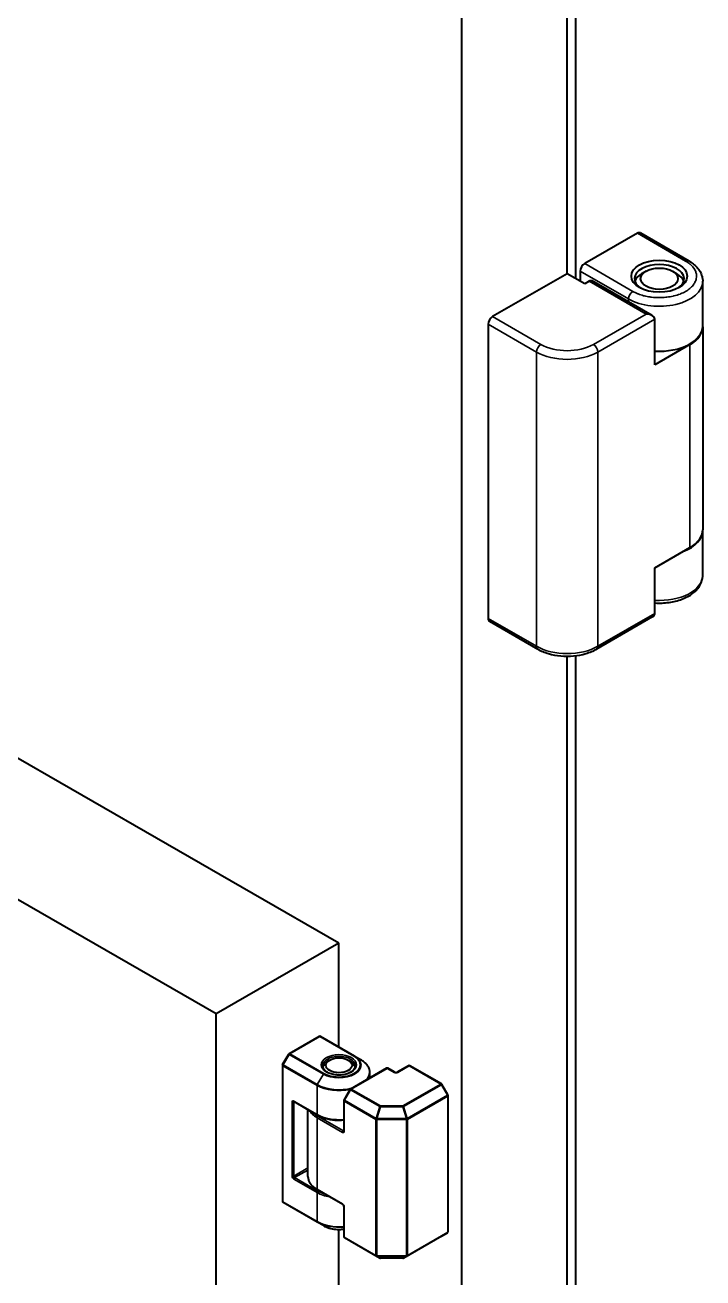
# Model space of a CAD drawing. Header units: millimetres. Extents: x 0 to 2523, y 0 to 1782.
# Drawn here: x 2345.4 to 2378.2, y 1548.4 to 1609 of the extents above; entities that cross this region are included whole.
import ezdxf

# ---------------------------------------------------------------- set-up
doc = ezdxf.new("R2010")
doc.units = ezdxf.units.MM
doc.header["$LTSCALE"] = 3
doc.layers.add('가시적인 것(ISO)', color=3, linetype='Continuous', lineweight=40)
doc.layers.add('가시적인 좁은 것(ISO)', color=3, linetype='Continuous', lineweight=35)

msp = doc.modelspace()

# ---------------------------------------------------------------- linework, layer by layer
at = {"layer": '가시적인 것(ISO)'}
for p, q in [((2371.6099, 1596.9422), (2371.6099, 1616.5634)), ((2372.0342, 1596.6979), (2372.0342, 1616.8077)), ((2366.5188, 1402.7044), (2366.5188, 1613.6316)), ((2360.5791, 1564.5664), (2294.8181, 1602.4356)), ((2354.6394, 1561.146), (2288.8784, 1599.0152)), ((2375.004, 1598.8968), (2372.4585, 1597.4309)), ((2375.1537, 1598.9115), (2377.4872, 1597.5677)), ((2372.2463, 1597.0635), (2372.2463, 1596.5758)), ((2375.4259, 1597.0625), (2375.2129, 1596.9389)), ((2376.7035, 1597.0625), (2376.9165, 1596.9389)), ((2371.6099, 1596.9422), (2368.0037, 1594.8655)), ((2372.4585, 1596.4536), (2371.6099, 1596.9422)), ((2372.6706, 1596.5758), (2372.4585, 1596.4536)), ((2375.7277, 1594.9162), (2372.8203, 1596.5905)), ((2378.1647, 1594.4042), (2378.1647, 1596.5748)), ((2375.8526, 1592.5351), (2375.8526, 1594.7424)), ((2367.7915, 1594.4981), (2367.7915, 1580.2728)), ((2378.1647, 1594.3674), (2378.1647, 1584.5569)), ((2377.5496, 1593.5123), (2375.8526, 1592.5351)), ((2378.1647, 1582.3495), (2378.1647, 1584.5201)), ((2375.8526, 1582.7245), (2377.5496, 1583.7018)), ((2375.8526, 1580.5171), (2375.8526, 1582.7245)), ((2367.854, 1580.135), (2370.1874, 1578.7912)), ((2375.7277, 1580.3434), (2373.0324, 1578.7912)), ((2371.6099, 1439.9732), (2371.6099, 1578.4476)), ((2372.0342, 1439.7289), (2372.0342, 1578.4742)), ((2360.5791, 1564.5664), (2354.6394, 1561.146)), ((2360.5791, 1559.5427), (2360.5791, 1564.5664)), ((2354.6394, 1509.8858), (2354.6394, 1561.146)), ((2359.6194, 1560.0609), (2358.1696, 1559.226)), ((2361.3339, 1559.108), (2359.6793, 1560.0609)), ((2357.8542, 1558.6959), (2358.1476, 1559.204)), ((2360.1319, 1558.9187), (2360.0254, 1558.8569)), ((2361.0263, 1558.9187), (2361.1327, 1558.8569)), ((2361.3369, 1559.1063), (2361.6313, 1558.9354)), ((2357.8462, 1558.6659), (2357.8462, 1552.0844)), ((2362.8826, 1558.5196), (2361.1394, 1557.5158)), ((2362.0791, 1558.0569), (2362.0791, 1558.2994)), ((2363.2819, 1558.3241), (2362.9425, 1558.5196)), ((2363.9432, 1558.6417), (2363.3917, 1558.3241)), ((2365.5341, 1557.7601), (2364.0031, 1558.6417)), ((2365.8495, 1557.23), (2365.5561, 1557.7381)), ((2360.8241, 1556.9857), (2361.1174, 1557.4938)), ((2365.8575, 1550.6185), (2365.8575, 1557.2)), ((2358.4066, 1556.9063), (2359.5309, 1556.2589)), ((2359.0791, 1553.2796), (2359.0791, 1556.5191)), ((2360.816, 1556.9557), (2360.816, 1555.4922)), ((2360.7613, 1551.9327), (2359.5309, 1552.6412)), ((2358.1694, 1551.8623), (2357.8761, 1552.0325)), ((2359.8242, 1550.9094), (2358.1696, 1551.8622)), ((2360.816, 1551.8377), (2360.816, 1550.3742)), ((2360.5791, 1523.4889), (2360.5791, 1550.7284)), ((2365.5341, 1550.3963), (2363.7004, 1549.3403)), ((2365.5343, 1550.3964), (2365.8276, 1550.5666)), ((2361.1393, 1550.1521), (2360.8459, 1550.3223)), ((2362.5489, 1549.3403), (2361.1394, 1550.152)), ((2363.6704, 1549.3323), (2362.5789, 1549.3323))]:
    msp.add_line(p, q, dxfattribs=at)
for centre, start, end in [((2359.6493, 1560.0089), 60.064008, 119.935992), ((2358.1995, 1559.174), 119.935992, 149.999959), ((2357.9062, 1558.6659), 149.999959, 180), ((2362.9125, 1558.4676), 60.064008, 119.935992), ((2363.9732, 1558.5897), 60.064008, 119.935992), ((2365.5042, 1557.7081), 30.000041, 60.064008), ((2361.1694, 1557.4638), 119.935992, 149.999959), ((2365.7975, 1557.2), 0, 30.000041), ((2360.876, 1556.9557), 149.999959, 180), ((2357.9062, 1552.0844), 180, 239.872355), ((2360.876, 1550.3742), 180, 239.872355), ((2365.7975, 1550.6185), 300.127645, 0), ((2362.5789, 1549.3923), 240.064008, 270), ((2363.6704, 1549.3923), 270, 299.935992)]:
    msp.add_arc(centre, 0.06, start, end, dxfattribs=at)
for centre, major_axis, ratio, start_param, end_param in [((2375.004, 1598.6515), (0.1497, 0.26), 0.5780931, 0, 0.7834645), ((2372.4585, 1597.1856), (-0.1497, -0.26), 0.5780931, 3.9250571, 5.4958534), ((2376.0647, 1596.6975), (-1.2, 0), 0.5758617, 2.4212129, 7.0035651), ((2372.6706, 1596.3305), (0.1497, 0.26), 0.5780931, 0, 0.7834645), ((2376.0647, 1596.4522), (-1.2, 0), 0.5758617, 5.5016397, 6.1047787), ((2376.0647, 1596.4522), (1.2, 0), 0.5758617, 0.1784066, 0.7815456), ((2368.0037, 1594.6203), (-0.1497, -0.26), 0.5780931, 3.9250571, 5.4958534), ((2375.4283, 1594.7424), (-0.4243, 0), 0.5780931, 3.1415927, 4.712389), ((2376.0647, 1594.4042), (2.1, 0), 0.5758617, 4.6112011, 6.2831853), ((2376.0647, 1594.3674), (2.1, 0), 0.5758617, 5.4977871, 6.2983969), ((2376.0647, 1584.5201), (2.1, 0), 0.5758617, 5.2899931, 6.2983969), ((2376.0647, 1584.5569), (2.1, 0), 0.5758617, 5.4977871, 6.2831853), ((2368.0037, 1580.395), (-0.1497, -0.26), 0.5780931, 5.4958534, 6.2831853), ((2375.4283, 1580.5171), (-0.4243, 0), 0.5780931, 2.3542608, 3.1415927), ((2360.5791, 1558.5405), (-0.78, 0), 0.5758617, 5.5016446, 6.2492598), ((2360.5791, 1558.5405), (0.78, 0), 0.5758617, 0.0339256, 0.7815407)]:
    msp.add_ellipse(centre, major_axis=major_axis, ratio=ratio, start_param=start_param, end_param=end_param, dxfattribs=at)
for centre, major_axis in [((2376.0647, 1596.8201), (1.35, 0)), ((2376.0647, 1596.6975), (0.9, 0)), ((2360.5791, 1558.6631), (-0.63, 0))]:
    msp.add_ellipse(centre, major_axis=major_axis, ratio=0.5758617, dxfattribs=at)
for points, knots in [([(2377.4872, 1597.5677), (2377.5656, 1597.5226), (2377.6393, 1597.4731), (2377.7753, 1597.3653), (2377.8376, 1597.307), (2377.9487, 1597.1814), (2377.9975, 1597.1141), (2378.0782, 1596.971), (2378.1102, 1596.8952), (2378.1534, 1596.7379), (2378.1647, 1596.6564), (2378.1647, 1596.5748)], [0, 0, 0, 0, 0.15707963, 0.15707963, 0.31415927, 0.31415927, 0.4712389, 0.4712389, 0.62831853, 0.62831853, 0.78539816, 0.78539816, 0.78539816, 0.78539816]), ([(2375.8526, 1581.0195), (2375.8583, 1581.0192), (2375.864, 1581.0188), (2376.0922, 1581.0058), (2376.3178, 1581.015), (2376.7545, 1581.0767), (2376.9656, 1581.1293), (2377.3552, 1581.2767), (2377.5335, 1581.3719), (2377.8339, 1581.6017), (2377.9576, 1581.7362), (2378.1156, 1582.0226), (2378.1592, 1582.1697), (2378.1645, 1582.3294), (2378.1647, 1582.3394), (2378.1647, 1582.3495)], [3.8192886, 3.8192886, 3.8192886, 3.8192886, 3.8280029, 3.8280029, 4.1677481, 4.1677481, 4.5083377, 4.5083377, 4.8525934, 4.8525934, 5.1901133, 5.1901133, 5.4784166, 5.4784166, 5.4977871, 5.4977871, 5.4977871, 5.4977871]), ([(2370.1874, 1578.7912), (2370.3443, 1578.7009), (2370.5202, 1578.6279), (2370.8964, 1578.5175), (2371.0966, 1578.4803), (2371.5056, 1578.443), (2371.7143, 1578.443), (2372.1232, 1578.4803), (2372.3235, 1578.5175), (2372.6997, 1578.6279), (2372.8756, 1578.7009), (2373.0324, 1578.7912)], [3.1415927, 3.1415927, 3.1415927, 3.1415927, 3.4557519, 3.4557519, 3.7699112, 3.7699112, 4.0840704, 4.0840704, 4.3982297, 4.3982297, 4.712389, 4.712389, 4.712389, 4.712389]), ([(2361.3339, 1559.108), (2361.3341, 1559.1079), (2361.3343, 1559.1078), (2361.3347, 1559.1076), (2361.3349, 1559.1075), (2361.3353, 1559.1072), (2361.3355, 1559.1071), (2361.3359, 1559.1069), (2361.3361, 1559.1068), (2361.3365, 1559.1066), (2361.3367, 1559.1064), (2361.3369, 1559.1063)], [3.1415926536, 3.1415926536, 3.1415926536, 3.1415926536, 3.1423632304, 3.1423632304, 3.1431338072, 3.1431338072, 3.143904384, 3.143904384, 3.1446749608, 3.1446749608, 3.1454455376, 3.1454455376, 3.1454455376, 3.1454455376]), ([(2362.0791, 1558.2994), (2362.0791, 1558.3481), (2362.0724, 1558.3967), (2362.0463, 1558.492), (2362.0269, 1558.5388), (2361.9763, 1558.6289), (2361.9451, 1558.6724), (2361.8722, 1558.7553), (2361.8305, 1558.7947), (2361.7376, 1558.8687), (2361.6865, 1558.9034), (2361.6313, 1558.9354)], [2.35619449, 2.35619449, 2.35619449, 2.35619449, 2.51250355, 2.51250355, 2.6688126, 2.6688126, 2.82512166, 2.82512166, 2.98143071, 2.98143071, 3.13773977, 3.13773977, 3.13773977, 3.13773977]), ([(2359.7841, 1558.6386), (2359.7841, 1558.5895), (2359.8, 1558.5397), (2359.8633, 1558.4484), (2359.9057, 1558.4072), (2360.0119, 1558.3349), (2360.0744, 1558.3036), (2360.2147, 1558.2527), (2360.2926, 1558.2334), (2360.4561, 1558.209), (2360.5417, 1558.2042), (2360.7115, 1558.2099), (2360.7955, 1558.2204), (2360.953, 1558.2555), (2361.0264, 1558.28), (2361.1546, 1558.3395), (2361.2095, 1558.3745), (2361.2965, 1558.4503), (2361.3283, 1558.4909), (2361.3657, 1558.5673), (2361.3741, 1558.603), (2361.3741, 1558.6386)], [5.4977871, 5.4977871, 5.4977871, 5.4977871, 5.8773572, 5.8773572, 6.1999926, 6.1999926, 6.5073368, 6.5073368, 6.8158631, 6.8158631, 7.1264635, 7.1264635, 7.4376143, 7.4376143, 7.7475737, 7.7475737, 8.0552148, 8.0552148, 8.3644828, 8.3644828, 8.6393798, 8.6393798, 8.6393798, 8.6393798]), ([(2363.2819, 1558.3241), (2363.2846, 1558.3225), (2363.2881, 1558.3209), (2363.2967, 1558.3176), (2363.3019, 1558.3161), (2363.3136, 1558.3136), (2363.3201, 1558.3127), (2363.3338, 1558.3118), (2363.341, 1558.3118), (2363.3549, 1558.3128), (2363.3616, 1558.3139), (2363.3737, 1558.3166), (2363.379, 1558.3183), (2363.3867, 1558.3215), (2363.3894, 1558.3228), (2363.3917, 1558.3241)], [1.5707963, 1.5707963, 1.5707963, 1.5707963, 1.7772901, 1.7772901, 2.0006727, 2.0006727, 2.2397467, 2.2397467, 2.4877932, 2.4877932, 2.7355384, 2.7355384, 2.97324, 2.97324, 3.1415927, 3.1415927, 3.1415927, 3.1415927]), ([(2358.3983, 1556.9098), (2358.3983, 1556.9098), (2358.3983, 1556.9098), (2358.399, 1556.9097), (2358.3999, 1556.9094), (2358.4027, 1556.9084), (2358.4045, 1556.9075), (2358.4066, 1556.9063)], [4.33310665, 4.33310665, 4.33310665, 4.33310665, 4.3990032, 4.3990032, 4.55569609, 4.55569609, 4.71238898, 4.71238898, 4.71238898, 4.71238898]), ([(2359.5309, 1556.2589), (2359.6467, 1556.1922), (2359.7804, 1556.1371), (2360.0697, 1556.0549), (2360.2252, 1556.0276), (2360.5274, 1556.0044), (2360.6734, 1556.0057), (2360.816, 1556.019)], [6.28318531, 6.28318531, 6.28318531, 6.28318531, 6.609994, 6.609994, 6.93604264, 6.93604264, 7.22996671, 7.22996671, 7.22996671, 7.22996671]), ([(2360.816, 1555.4922), (2360.816, 1555.4897), (2360.8159, 1555.4877), (2360.8154, 1555.4847), (2360.8152, 1555.4838), (2360.8149, 1555.4831), (2360.8149, 1555.4831), (2360.8149, 1555.483)], [3.14159265, 3.14159265, 3.14159265, 3.14159265, 3.29905903, 3.29905903, 3.4565254, 3.4565254, 3.5247424, 3.5247424, 3.5247424, 3.5247424]), ([(2359.0791, 1553.2796), (2359.0791, 1553.2307), (2359.0858, 1553.1819), (2359.1121, 1553.0861), (2359.1317, 1553.0391), (2359.1828, 1552.9486), (2359.2143, 1552.9049), (2359.2879, 1552.8218), (2359.33, 1552.7823), (2359.4236, 1552.708), (2359.4752, 1552.6733), (2359.5309, 1552.6412)], [0.78539816, 0.78539816, 0.78539816, 0.78539816, 0.9424778, 0.9424778, 1.09955743, 1.09955743, 1.25663706, 1.25663706, 1.41371669, 1.41371669, 1.57079633, 1.57079633, 1.57079633, 1.57079633]), ([(2360.816, 1551.8377), (2360.816, 1551.8409), (2360.8157, 1551.8448), (2360.8143, 1551.8539), (2360.813, 1551.8592), (2360.8093, 1551.8706), (2360.8068, 1551.8767), (2360.8008, 1551.889), (2360.7972, 1551.8952), (2360.7893, 1551.9067), (2360.7851, 1551.912), (2360.7767, 1551.921), (2360.7725, 1551.9247), (2360.766, 1551.9297), (2360.7635, 1551.9314), (2360.7613, 1551.9327)], [3.1415927, 3.1415927, 3.1415927, 3.1415927, 3.3485711, 3.3485711, 3.5722397, 3.5722397, 3.8114088, 3.8114088, 4.0593907, 4.0593907, 4.3069641, 4.3069641, 4.5444705, 4.5444705, 4.712389, 4.712389, 4.712389, 4.712389]), ([(2359.8242, 1550.9094), (2359.905, 1550.8628), (2359.9975, 1550.8243), (2360.1975, 1550.7657), (2360.3049, 1550.7457), (2360.5248, 1550.7259), (2360.6374, 1550.726), (2360.7703, 1550.7383), (2360.7933, 1550.7409), (2360.816, 1550.7439)], [0, 0, 0, 0, 0.3149298, 0.3149298, 0.6298597, 0.6298597, 0.9447895, 0.9447895, 1.0108117, 1.0108117, 1.0108117, 1.0108117])]:
    msp.add_open_spline(points, degree=3, knots=knots, dxfattribs=at)
at = {"layer": '가시적인 좁은 것(ISO)'}
for p, q in [((2377.3375, 1597.553), (2375.004, 1598.8968)), ((2374.5798, 1595.7197), (2372.2463, 1597.0635)), ((2372.4585, 1597.4309), (2374.7919, 1596.0871)), ((2375.4283, 1594.9877), (2372.6706, 1596.5758)), ((2374.5798, 1595.5773), (2374.5798, 1595.7197)), ((2368.0037, 1594.8655), (2370.3371, 1593.5218)), ((2375.4283, 1594.9877), (2372.8827, 1593.5218)), ((2375.8526, 1594.7424), (2373.0949, 1593.1544)), ((2370.125, 1593.1544), (2367.7915, 1594.4981)), ((2377.5496, 1583.7018), (2377.5496, 1593.5123)), ((2370.125, 1593.1544), (2370.125, 1578.9291)), ((2373.0949, 1593.1544), (2373.0949, 1578.9291)), ((2367.7915, 1580.2728), (2370.125, 1578.9291)), ((2373.0949, 1578.9291), (2375.8526, 1580.5171)), ((2359.6493, 1560.0579), (2358.1995, 1559.2231)), ((2361.3039, 1559.1051), (2359.6493, 1560.0579)), ((2357.8762, 1558.6833), (2358.1695, 1559.1914)), ((2358.1695, 1559.1914), (2359.8242, 1558.2386)), ((2358.1995, 1559.2231), (2359.8542, 1558.2702)), ((2359.5184, 1557.6887), (2357.8638, 1558.6415)), ((2357.8638, 1558.6415), (2357.8638, 1552.06)), ((2359.5308, 1557.7305), (2357.8762, 1558.6833)), ((2359.8242, 1558.2386), (2359.5308, 1557.7305)), ((2362.9125, 1558.5166), (2361.1694, 1557.5128)), ((2363.2519, 1558.3212), (2362.9125, 1558.5166)), ((2363.9732, 1558.6388), (2363.4216, 1558.3212)), ((2365.5042, 1557.7572), (2363.9732, 1558.6388)), ((2359.5184, 1556.2864), (2359.5184, 1557.6887)), ((2363.6704, 1556.7012), (2365.5042, 1557.7572)), ((2363.7004, 1556.6695), (2365.5342, 1557.7255)), ((2365.8275, 1557.2174), (2365.5342, 1557.7255)), ((2360.846, 1556.9731), (2361.1394, 1557.4812)), ((2361.1394, 1557.4812), (2362.5489, 1556.6695)), ((2361.1694, 1557.5128), (2362.5789, 1556.7012)), ((2365.8275, 1557.2174), (2363.8723, 1556.0915)), ((2365.8399, 1557.1756), (2363.8847, 1556.0496)), ((2365.8399, 1550.5941), (2365.8399, 1557.1756)), ((2358.3092, 1553.3038), (2358.3092, 1556.8846)), ((2358.3941, 1556.9339), (2359.5184, 1556.2864)), ((2358.3941, 1556.8846), (2358.4192, 1556.8991)), ((2358.3941, 1553.3038), (2358.3941, 1556.8846)), ((2362.3646, 1556.0496), (2360.8336, 1556.9313)), ((2360.8336, 1556.9313), (2360.8336, 1555.4677)), ((2362.377, 1556.0915), (2360.846, 1556.9731)), ((2362.377, 1556.0915), (2362.5489, 1556.6695)), ((2362.407, 1556.0843), (2362.5789, 1556.6624)), ((2362.5789, 1556.7012), (2363.6704, 1556.7012)), ((2362.5789, 1556.7012), (2362.5789, 1556.6624)), ((2362.5789, 1556.6624), (2363.6704, 1556.6624)), ((2363.6704, 1556.6624), (2363.6704, 1556.7012)), ((2363.8423, 1556.0843), (2363.6704, 1556.6624)), ((2363.8723, 1556.0915), (2363.7004, 1556.6695)), ((2359.5184, 1556.127), (2360.7488, 1555.4185)), ((2359.5184, 1552.6688), (2359.5184, 1556.127)), ((2359.5608, 1556.2005), (2360.7912, 1555.492)), ((2362.3646, 1556.0496), (2362.3646, 1549.4681)), ((2363.8423, 1556.0843), (2362.407, 1556.0843)), ((2362.407, 1556.0395), (2362.407, 1556.0843)), ((2363.8423, 1556.0395), (2362.407, 1556.0395)), ((2362.407, 1556.0395), (2362.407, 1549.458)), ((2363.8423, 1556.0843), (2363.8423, 1556.0395)), ((2363.8423, 1556.0395), (2363.8423, 1549.458)), ((2363.8847, 1556.0496), (2363.8847, 1549.4681)), ((2360.7912, 1555.492), (2360.816, 1555.5063)), ((2358.3941, 1553.3038), (2359.0791, 1553.6982)), ((2358.4365, 1553.2303), (2359.0791, 1553.6003)), ((2359.5184, 1552.5094), (2358.3941, 1553.1568)), ((2359.5608, 1552.5829), (2358.4365, 1553.2303)), ((2360.7488, 1551.9603), (2359.5184, 1552.6688)), ((2359.5184, 1551.1072), (2359.5184, 1552.5094)), ((2357.8638, 1552.06), (2359.5184, 1551.1072)), ((2358.1695, 1551.8622), (2357.8762, 1552.0325)), ((2357.8762, 1552.0325), (2359.5308, 1551.0796)), ((2359.8242, 1550.9094), (2358.1695, 1551.8622)), ((2360.8336, 1551.8133), (2360.8336, 1550.3498)), ((2359.8242, 1550.9094), (2359.5308, 1551.0796)), ((2362.3646, 1549.4681), (2360.8336, 1550.3498)), ((2365.5342, 1550.3963), (2363.7004, 1549.3403)), ((2363.8723, 1549.4406), (2365.8275, 1550.5666)), ((2363.8847, 1549.4681), (2365.8399, 1550.5941)), ((2365.5342, 1550.3963), (2365.8275, 1550.5666)), ((2361.1394, 1550.152), (2360.846, 1550.3222)), ((2362.377, 1549.4406), (2360.846, 1550.3222)), ((2362.5489, 1549.3403), (2361.1394, 1550.152)), ((2362.377, 1549.4406), (2362.5489, 1549.3403)), ((2362.407, 1549.458), (2363.8423, 1549.458)), ((2362.407, 1549.4335), (2362.407, 1549.458)), ((2362.407, 1549.4335), (2362.5789, 1549.3332)), ((2362.407, 1549.4335), (2363.8423, 1549.4335)), ((2363.6704, 1549.3332), (2362.5789, 1549.3332)), ((2362.5789, 1549.3332), (2362.5789, 1549.3323)), ((2363.8423, 1549.4335), (2363.6704, 1549.3332)), ((2363.6704, 1549.3332), (2363.6704, 1549.3323)), ((2363.8723, 1549.4406), (2363.7004, 1549.3403)), ((2363.8423, 1549.458), (2363.8423, 1549.4335))]:
    msp.add_line(p, q, dxfattribs=at)
for centre, major_axis, ratio, start_param, end_param in [((2377.3375, 1597.3078), (0.1497, 0.26), 0.5780931, 0, 0.7834645), ((2376.0647, 1596.5748), (2.1, 0), 0.5758617, 3.9269908, 6.2831853), ((2374.7919, 1595.8419), (0.1497, 0.26), 0.5780931, 0.7834645, 2.3542608), ((2370.3371, 1593.2765), (-0.1497, -0.26), 0.5780931, 3.9250571, 5.4958534), ((2371.6099, 1594.2547), (-1.8, 0), 0.5758617, 0.7853982, 2.3561945), ((2372.8827, 1593.2765), (0.1497, -0.26), 0.5780931, 0.7873319, 2.3581282), ((2371.6099, 1594.0095), (-2.1, 0), 0.5758617, 0.7853982, 2.3561945), ((2376.0647, 1582.3495), (2.1, 0), 0.5758617, 4.6112011, 6.2831853), ((2370.3371, 1579.0512), (-0.1497, -0.26), 0.5780931, 5.4958534, 6.2831853), ((2371.6099, 1579.7842), (2.1, 0), 0.5758617, 3.9269908, 5.4977871), ((2372.8827, 1579.0512), (0.1497, -0.26), 0.5780931, 0, 0.7873319), ((2359.6493, 1560.0089), (-0.0299, 0.052), 0.5780931, 5.4997209, 6.2831853), ((2359.6493, 1560.0089), (0.0299, 0.052), 0.5780931, 0, 0.7834647), ((2358.1995, 1559.174), (-0.052, 0.03), 0.0015778, 5.3287808, 6.283187), ((2358.1995, 1559.174), (0.0299, 0.052), 0.5780931, 0.7834642, 1.5688624), ((2358.1995, 1559.174), (-0.0299, 0.052), 0.5780931, 5.4997209, 6.2831853), ((2360.5791, 1558.6386), (-0.795, 0), 0.5758617, 3.1415927, 6.2831853), ((2360.5791, 1558.6733), (1.0676, 0), 0.5758617, 3.9269908, 7.0647306), ((2360.5791, 1558.6877), (1.0251, 0), 0.5758617, 3.9269908, 7.0685835), ((2361.3039, 1559.056), (0.0299, 0.052), 0.5780931, 0, 0.783469), ((2360.5791, 1558.3341), (1.4824, 0), 0.5758617, 5.8305356, 7.0647306), ((2357.9062, 1558.6659), (-0.06, 0), 0.5758617, 0, 0.7853982), ((2357.9062, 1558.6659), (-0.052, 0.03), 0.0015778, 5.3287797, 6.2831853), ((2357.9062, 1558.6659), (0.0299, 0.052), 0.5780931, 1.5688629, 2.3542608), ((2359.8542, 1558.2212), (-0.0299, -0.052), 0.5780931, 3.9250586, 4.7104565), ((2360.5791, 1558.2994), (1.5, 0), 0.5758617, 5.9355998, 6.2831853), ((2362.9125, 1558.4676), (-0.0299, 0.052), 0.5780931, 5.4997209, 6.2831853), ((2362.9125, 1558.4676), (0.0299, 0.052), 0.5780931, 0, 0.7834645), ((2363.2519, 1558.2721), (0.0299, 0.052), 0.5780931, 0, 0.7834645), ((2363.3368, 1558.37), (0.12, 0), 0.5758617, 3.9269908, 5.4977871), ((2363.4216, 1558.2721), (-0.0299, 0.052), 0.5780931, 5.4997209, 6.2831853), ((2363.9732, 1558.5897), (-0.0299, 0.052), 0.5780931, 5.4997209, 6.2831853), ((2363.9732, 1558.5897), (0.0299, 0.052), 0.5780931, 0, 0.7834645), ((2359.5608, 1557.7131), (0.0299, 0.052), 0.5780931, 1.5688672, 2.3542671), ((2360.5791, 1558.2994), (-1.5, 0), 0.5758617, 0.7853982, 1.9376237), ((2360.5791, 1558.3341), (-1.4824, 0), 0.5758617, 0.7853982, 2.023446), ((2365.5042, 1557.7081), (0.0299, 0.052), 0.5780931, 0, 0.7834645), ((2365.5042, 1557.7081), (-0.0299, 0.052), 0.5780931, 4.7143227, 5.4997209), ((2365.5042, 1557.7081), (0.052, 0.03), 0.0015778, 0, 0.9544056), ((2361.1694, 1557.4638), (-0.052, 0.03), 0.0015778, 5.328772, 6.2831739), ((2361.1694, 1557.4638), (-0.0299, 0.052), 0.5780931, 5.4997209, 6.2831853), ((2361.1694, 1557.4638), (0.0299, 0.052), 0.5780931, 0.7834645, 1.5688626), ((2365.7975, 1557.2), (0.052, 0.03), 0.0015778, 0, 0.9544056), ((2365.7975, 1557.2), (-0.0299, 0.052), 0.5780931, 3.9289245, 4.7143227), ((2365.7975, 1557.2), (0.06, 0), 0.5758617, 5.4977871, 6.2831853), ((2358.3941, 1556.8358), (-0.0599, 0.104), 0.5780931, 5.4997209, 7.0705172), ((2358.3517, 1556.9091), (0.06, 0), 0.5758617, 3.9269908, 5.4977871), ((2358.4365, 1556.9583), (-0.0299, -0.052), 0.5780931, 5.4958534, 6.2831853), ((2358.4365, 1556.8602), (-0.0299, 0.052), 0.5780931, 0.1664309, 0.7873319), ((2360.5791, 1556.7378), (-1.5, 0), 0.5758617, 0.3036245, 0.7853982), ((2360.876, 1556.9557), (-0.06, 0), 0.5758617, 0, 0.7853982), ((2360.876, 1556.9557), (-0.052, 0.03), 0.0015778, 5.3287797, 6.2831853), ((2360.876, 1556.9557), (0.0299, 0.052), 0.5780931, 1.5688626, 2.3542608), ((2362.5789, 1556.6521), (-0.0299, -0.052), 0.5780931, 3.9250571, 4.7104553), ((2362.5789, 1556.6521), (0.0575, -0.0171), 0.1640073, 1.6195116, 2.16754), ((2363.6704, 1556.6521), (-0.0299, 0.052), 0.5780931, 4.7143227, 5.4997209), ((2363.6704, 1556.6521), (0.0575, 0.0171), 0.1640073, 0.9740526, 1.522081), ((2360.5791, 1556.7869), (1.44, 0), 0.5758617, 3.661358, 3.9269908), ((2360.5791, 1556.8972), (1.5, 0), 0.5758617, 3.9269908, 4.8710436), ((2359.5608, 1556.3109), (-0.0299, -0.052), 0.5780931, 5.4958534, 6.2831853), ((2359.5608, 1556.1515), (-0.0299, -0.052), 0.5780931, 3.9250571, 5.4958534), ((2362.407, 1556.0741), (0.0299, 0.052), 0.5780931, 1.5688626, 2.3542608), ((2362.407, 1556.0741), (-0.06, 0), 0.5758617, 0.7853982, 1.5707963), ((2362.407, 1556.0741), (0.0575, -0.0171), 0.1640073, 1.6195116, 2.16754), ((2363.8423, 1556.0741), (0.0575, 0.0171), 0.1640073, 0.9740526, 1.522081), ((2363.8423, 1556.0741), (-0.06, 0), 0.5758617, 1.5707963, 2.3561945), ((2363.8423, 1556.0741), (0.0299, -0.052), 0.5780931, 0.7873319, 1.57273), ((2360.7912, 1555.4429), (-0.0299, -0.052), 0.5780931, 3.9250571, 5.4958534), ((2360.7488, 1555.5166), (0.0599, -0.104), 0.5780931, 5.4997209, 7.0705172), ((2360.7912, 1555.541), (0.0299, -0.052), 0.5780931, 5.4997209, 6.1167544), ((2360.876, 1555.4922), (-0.06, 0), 0.5758617, 0, 0.7853982), ((2358.3941, 1553.2549), (0.0599, -0.104), 0.5780931, 3.9289245, 5.4997209), ((2358.3517, 1553.3282), (-0.06, 0), 0.5758617, 0.7853982, 2.3561945), ((2358.4365, 1553.2794), (-0.0299, 0.052), 0.5780931, 0.7873319, 2.3581282), ((2358.4365, 1553.1812), (0.0299, 0.052), 0.5780931, 0.7834645, 2.3542608), ((2360.5791, 1553.2796), (-1.5, 0), 0.5758617, 0, 0.7853982), ((2359.5608, 1552.6932), (-0.0299, -0.052), 0.5780931, 5.4958534, 6.2831853), ((2359.5608, 1552.5338), (0.0299, 0.052), 0.5780931, 0.7834645, 2.3542608), ((2360.5791, 1553.1202), (-1.5, 0), 0.5758617, 0.7853982, 1.2671718), ((2360.5791, 1553.1692), (-1.44, 0), 0.5758617, 0.7853982, 1.051031), ((2357.9062, 1552.0844), (-0.06, 0), 0.5758617, 0, 0.7853982), ((2357.9062, 1552.0844), (-0.0299, -0.052), 0.5780931, 5.4958534, 6.2812513), ((2357.9062, 1552.0844), (-0.0301, -0.0519), 0.8159693, 0, 0.0027294), ((2360.7488, 1551.8622), (-0.0599, 0.104), 0.5780931, 3.9289245, 5.4997209), ((2360.7912, 1551.9847), (-0.0299, -0.052), 0.5780931, 5.4958534, 6.2831853), ((2360.876, 1551.8377), (-0.06, 0), 0.5758617, 0, 0.7853982), ((2359.5608, 1551.1316), (-0.0299, -0.052), 0.5780931, 5.4958555, 6.281253), ((2360.5791, 1551.718), (1.5, 0), 0.5758617, 3.9269908, 4.8710436), ((2360.5791, 1551.6833), (1.4824, 0), 0.5758617, 3.9269908, 4.8729407), ((2360.5791, 1551.3441), (-1.0676, 0), 0.5758617, 0.7853982, 1.7946457), ((2360.876, 1550.3742), (-0.06, 0), 0.5758617, 0, 0.7853982), ((2360.876, 1550.3742), (-0.0299, -0.052), 0.5780931, 5.4958534, 6.2812516), ((2365.7975, 1550.6185), (0.0299, -0.052), 0.5780931, 0.0019337, 0.7873319), ((2365.7975, 1550.6185), (0.0301, -0.0519), 0.8159693, 6.2804559, 6.2831853), ((2365.7975, 1550.6185), (0.06, 0), 0.5758617, 5.4977871, 6.2831853), ((2360.876, 1550.3742), (-0.0301, -0.0519), 0.8159693, 0, 0.0027294), ((2362.407, 1549.4926), (0.06, 0), 0.5758617, 3.9269908, 4.712389), ((2362.407, 1549.4926), (-0.0299, -0.052), 0.5780931, 5.4958534, 6.2812516), ((2362.407, 1549.4926), (-0.0302, -0.0518), 0.9455649, 0.0048485, 0.5528769), ((2362.5789, 1549.3923), (-0.0302, -0.0518), 0.9455649, 0.0048485, 0.5528769), ((2362.5789, 1549.3923), (-0.0299, -0.052), 0.5780931, 6.2812516, 6.2831853), ((2363.6704, 1549.3923), (0.0302, -0.0518), 0.9455649, 5.7303084, 6.2783368), ((2363.6704, 1549.3923), (0.0299, -0.052), 0.5780931, 0, 0.0019337), ((2363.8423, 1549.4926), (0.06, 0), 0.5758617, 4.712389, 5.4977871), ((2363.8423, 1549.4926), (0.0302, -0.0518), 0.9455649, 5.7303084, 6.2783368), ((2363.8423, 1549.4926), (0.0299, -0.052), 0.5780931, 0.0019337, 0.7873319)]:
    msp.add_ellipse(centre, major_axis=major_axis, ratio=ratio, start_param=start_param, end_param=end_param, dxfattribs=at)
msp.add_ellipse((2360.5791, 1558.6877), major_axis=(0.855, 0), ratio=0.5758617, dxfattribs=at)
msp.add_open_spline([(2374.7919, 1596.0871), (2374.8649, 1596.0451), (2374.9436, 1596.007), (2375.0278, 1595.9728), (2375.0334, 1595.9705), (2375.0387, 1595.9684), (2375.0448, 1595.966), (2375.1289, 1595.9327), (2375.2172, 1595.9037), (2375.3098, 1595.8791), (2375.3231, 1595.8756), (2375.3358, 1595.8723), (2375.3498, 1595.8688), (2375.4334, 1595.8479), (2375.5192, 1595.8309), (2375.6072, 1595.8176), (2375.6365, 1595.8131), (2375.6655, 1595.8092), (2375.6959, 1595.8055), (2375.8174, 1595.7909), (2375.9405, 1595.7835), (2376.0647, 1595.7835), (2376.1733, 1595.7835), (2376.281, 1595.7891), (2376.3878, 1595.8004), (2376.4031, 1595.802), (2376.4187, 1595.8037), (2376.4335, 1595.8055), (2376.5376, 1595.8181), (2376.639, 1595.8358), (2376.7375, 1595.8587), (2376.7516, 1595.8619), (2376.7662, 1595.8655), (2376.7796, 1595.8688), (2376.88, 1595.8938), (2376.9756, 1595.9238), (2377.0665, 1595.9589), (2377.0726, 1595.9613), (2377.079, 1595.9638), (2377.0846, 1595.966), (2377.1753, 1596.0019), (2377.2597, 1596.0423), (2377.3375, 1596.0871), (2377.4104, 1596.1291), (2377.4766, 1596.1744), (2377.536, 1596.223), (2377.54, 1596.2262), (2377.5437, 1596.2293), (2377.5478, 1596.2327), (2377.6057, 1596.2812), (2377.656, 1596.332), (2377.6988, 1596.3854), (2377.7049, 1596.393), (2377.7106, 1596.4004), (2377.7166, 1596.4084), (2377.7528, 1596.4566), (2377.7825, 1596.506), (2377.8056, 1596.5566), (2377.8133, 1596.5735), (2377.8201, 1596.5902), (2377.8265, 1596.6077), (2377.852, 1596.6777), (2377.8647, 1596.7486), (2377.8647, 1596.8201), (2377.8647, 1596.8826), (2377.855, 1596.9447), (2377.8355, 1597.0062), (2377.8327, 1597.0149), (2377.8296, 1597.0239), (2377.8265, 1597.0325), (2377.8047, 1597.0924), (2377.774, 1597.1508), (2377.7342, 1597.2075), (2377.7285, 1597.2157), (2377.7224, 1597.2241), (2377.7166, 1597.2318), (2377.6732, 1597.2896), (2377.621, 1597.3446), (2377.5601, 1597.397), (2377.5561, 1597.4005), (2377.5517, 1597.4042), (2377.5478, 1597.4074), (2377.4856, 1597.4596), (2377.4155, 1597.5081), (2377.3375, 1597.553)], degree=3, knots=[0, 0, 0, 0, 0.0585937, 0.0585937, 0.0585937, 0.0625, 0.0625, 0.0625, 0.1171875, 0.1171875, 0.1171875, 0.125, 0.125, 0.125, 0.171875, 0.171875, 0.171875, 0.1875, 0.1875, 0.1875, 0.25, 0.25, 0.25, 0.3046875, 0.3046875, 0.3046875, 0.3125, 0.3125, 0.3125, 0.3671875, 0.3671875, 0.3671875, 0.375, 0.375, 0.375, 0.4335937, 0.4335937, 0.4335937, 0.4375, 0.4375, 0.4375, 0.5, 0.5, 0.5, 0.5585937, 0.5585937, 0.5585937, 0.5625, 0.5625, 0.5625, 0.6171875, 0.6171875, 0.6171875, 0.625, 0.625, 0.625, 0.671875, 0.671875, 0.671875, 0.6875, 0.6875, 0.6875, 0.75, 0.75, 0.75, 0.8046875, 0.8046875, 0.8046875, 0.8125, 0.8125, 0.8125, 0.8671875, 0.8671875, 0.8671875, 0.875, 0.875, 0.875, 0.9335937, 0.9335937, 0.9335937, 0.9375, 0.9375, 0.9375, 1, 1, 1, 1], dxfattribs=at)

doc.saveas('drawing.dxf')
